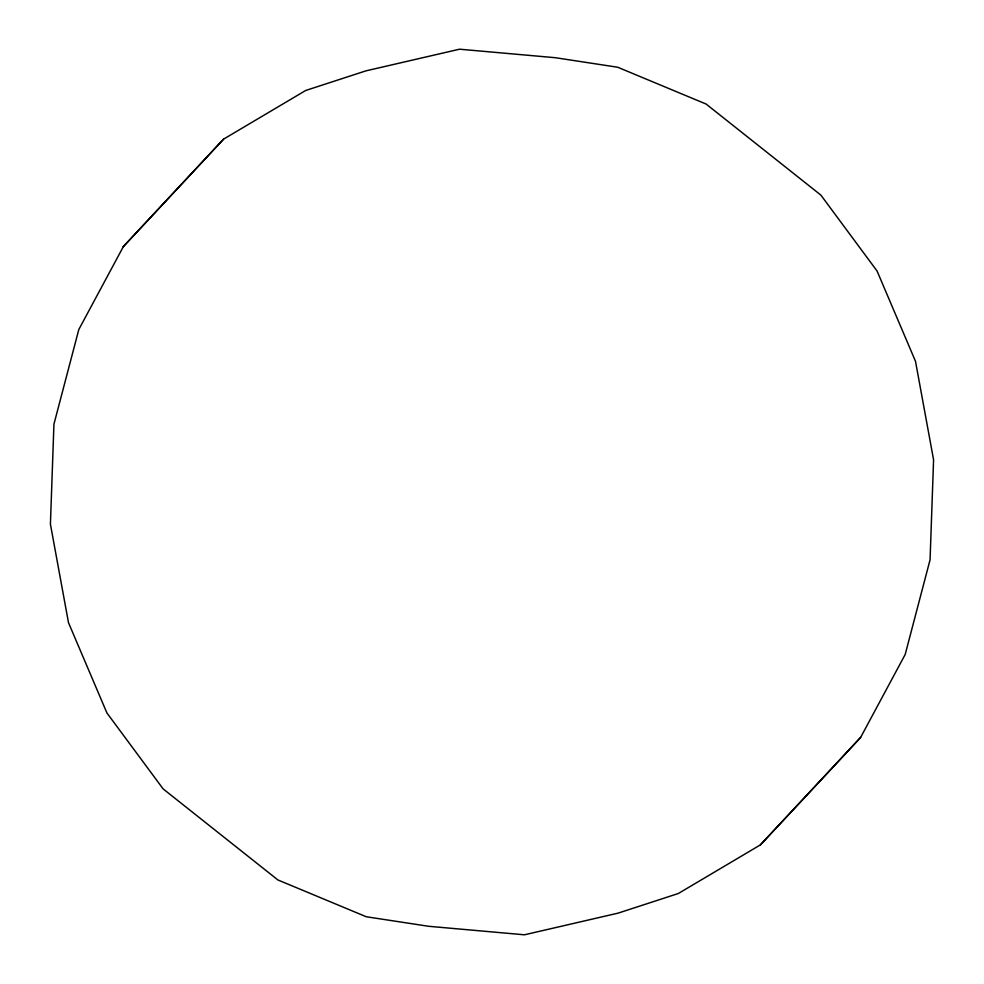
<?xml version="1.0" encoding="UTF-8"?>
<svg xmlns="http://www.w3.org/2000/svg" width="984" height="984" viewBox="0 0 984 984"><rect width="100%" height="100%" fill="white"/><g stroke="black" fill="none" stroke-linecap="round" stroke-linejoin="round"><path stroke-width="1.48" d="M123.369 246.578L78.818 329.505L53.935 424.19L50.418 524.189L68.499 622.688L106.936 712.982L163.123 788.897L277.894 879.954L366.282 916.756L428.643 926.288L524.46 934.8L618.075 913.14L678.308 893.521L760.423 844.862L828.651 771.813L860.631 737.422L905.182 654.495L930.064 559.81L933.582 459.811L915.501 361.312L877.064 271.018L820.877 195.103L706.106 104.046L617.718 67.244L555.357 57.712L459.54 49.2L365.925 70.86L305.692 90.479L223.577 139.138L123.369 246.578L223.577 139.138M760.423 844.862L860.631 737.422"/></g></svg>
